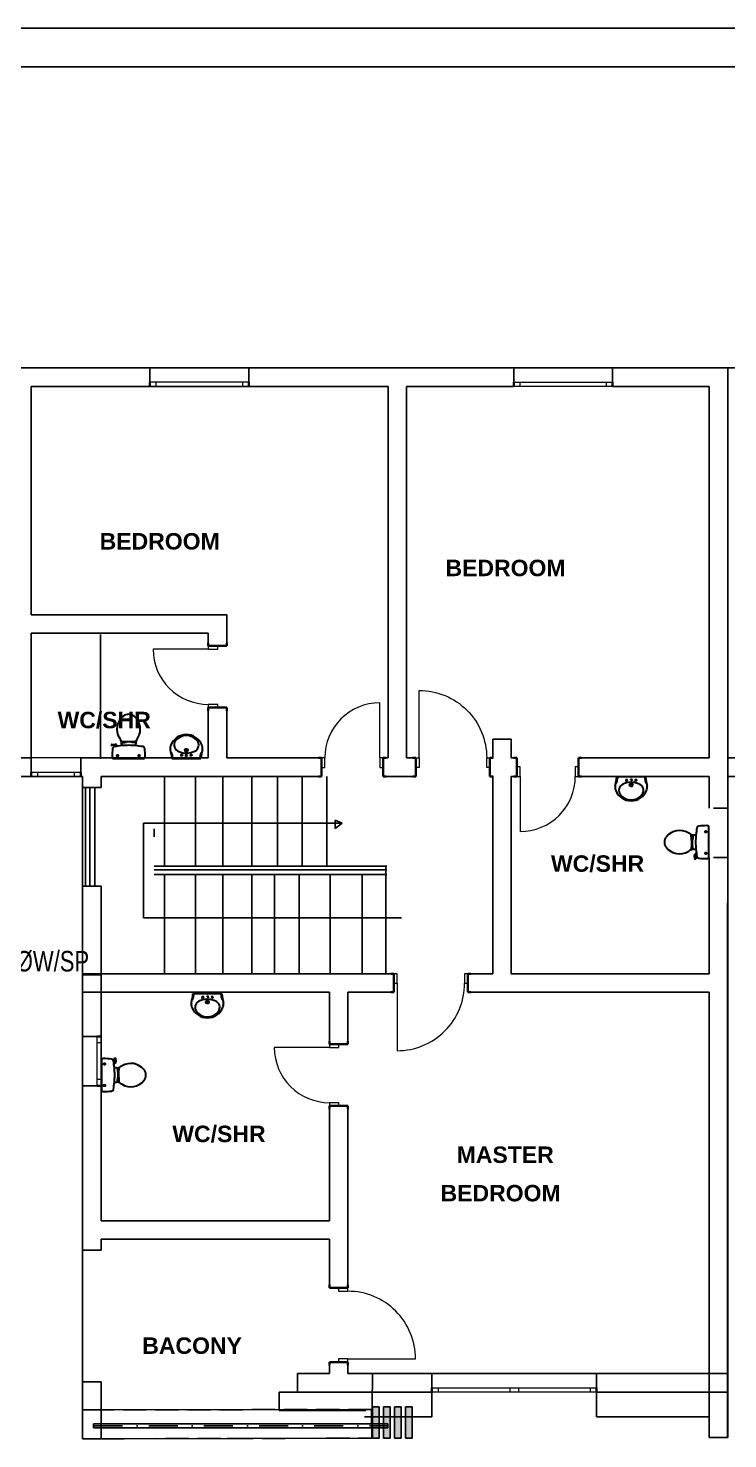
# Model space of a CAD drawing. Header units: inches. Extents: x 23 to 2032867, y 13 to 664695.
# Drawn here: x 267065 to 275564, y 484342 to 501489 of the extents above; entities that cross this region are included whole.
import ezdxf

# ---------------------------------------------------------------- set-up
doc = ezdxf.new("R2010")
doc.units = ezdxf.units.IN
doc.header["$MEASUREMENT"] = 0
for name, pattern in [('DASHED1', [1, 0.3, -0.4, 0.3]), ('Dot & Dashed', [670.277762, 352.777767, -176.388884, 0, -141.111112]), ('Hidden Line', [391.222223, 282.222223, -109])]:
    doc.linetypes.add(name, pattern=pattern)
for name, color, linetype, lineweight, true_color in [('2D Drafting - General_Pen_No__62', 7, 'Continuous', 20, 0xaaaaaa), ('2D Drafting - General_Pen_No__82', 7, 'Continuous', 20, 0xaaaaaa), ('Annotation - Text_Pen_No__86', 7, 'Continuous', 20, 0x5555ff), ('ARCHICAD Doors_Pen_No__23', 7, 'Continuous', 20, 0xff6600), ('ARCHICAD Doors_Pen_No__3', 7, 'Continuous', 18, 0xff6600), ('ARCHICAD Windows_Pen_No__23', 7, 'Continuous', 20, 0xff6600), ('ARCHICAD Windows_Pen_No__3', 7, 'Continuous', 18, 0xff6600), ('Structural - Bearing_Pen_No__160', 7, 'Continuous', 20, 0xb4a35c), ('Structural - Bearing_Pen_No__87', 7, 'Continuous', 20, 0x6a6a6a), ('Structural - Bearing_Pen_No__89', 7, 'Continuous', 20, 0x71cebe)]:
    doc.layers.add(name, color=color, linetype=linetype, lineweight=lineweight, true_color=true_color)
for name, color, linetype, lineweight in [('ARCHICAD Doors_Pen_No__27', 7, 'Continuous', 35), ('ARCHICAD Windows_Pen_No__27', 7, 'Continuous', 35), ('Building', 8, 'Continuous', 18), ('Interior - Furniture _Pen_No__16', 124, 'Continuous', 20), ('Structural - Bearing_Pen_No__27', 7, 'Continuous', 35)]:
    doc.layers.add(name, color=color, linetype=linetype, lineweight=lineweight)
doc.layers.add('LIAB', color=8, linetype='Continuous')
doc.layers.add('PLOTYR', color=15, linetype='Continuous')
doc.styles.add('GENERATED_STYLE_2', font='arialbd.ttf')
doc.styles.add('SPIRITTXTSTYLE1', font='ORIG2')

msp = doc.modelspace()

# ---------------------------------------------------------------- hatches: boundary and pattern name
at = {"layer": 'Structural - Bearing_Pen_No__160', "linetype": 'Continuous', "lineweight": 25}
for points in [[(271248.607, 484728.981), (271248.607, 484349.951), (271328.607, 484349.951), (271328.607, 484728.981)], [(271380.441, 484728.981), (271380.441, 484349.951), (271460.441, 484349.951), (271460.441, 484728.981)], [(271515.192, 484728.981), (271515.192, 484349.951), (271595.192, 484349.951), (271595.192, 484728.981)], [(271649.944, 484728.981), (271649.944, 484349.951), (271729.944, 484349.951), (271729.944, 484728.981)]]:
    msp.add_hatch(color=8, dxfattribs=at).paths.add_polyline_path(points)

# ---------------------------------------------------------------- linework, layer by layer
at = {"color": 8, "linetype": 'Hidden Line'}
for p, q in [((267949.446, 484692.185), (267724.446, 484691.724)), ((267724.446, 484691.724), (267724.446, 484341.723)), ((271237.067, 484698.935), (267949.446, 484692.185)), ((267949.446, 484692.185), (267949.446, 484342.185)), ((267949.446, 484341.723), (267949.446, 484692.185)), ((271237.786, 484348.936), (271237.067, 484698.935)), ((267724.446, 484341.723), (267949.446, 484341.723)), ((267949.446, 484342.185), (271237.786, 484348.936))]:
    msp.add_line(p, q, dxfattribs=at)
at = {"layer": '2D Drafting - General_Pen_No__62', "color": 8, "linetype": 'Continuous', "lineweight": 25}
for p, q in [((268465.657, 490672.588), (268465.657, 491826.906)), ((268465.657, 491826.906), (270879.565, 491826.906)), ((270879.565, 491826.906), (270794.892, 491860.413)), ((270794.892, 491860.413), (270794.892, 491761.339)), ((270794.892, 491761.339), (270879.565, 491826.906)), ((271598.642, 490672.588), (268465.657, 490672.588))]:
    msp.add_line(p, q, dxfattribs=at)
at = {"layer": '2D Drafting - General_Pen_No__82', "color": 8, "linetype": 'Continuous', "lineweight": 25}
for p, q in [((268720.092, 491304.77), (268720.092, 492393.98)), ((268720.092, 491304.77), (268720.092, 492393.98)), ((269095.995, 491304.77), (269095.995, 492393.98)), ((269095.995, 491304.77), (269095.995, 492393.98)), ((269429.01, 491304.77), (269429.01, 492393.98)), ((269429.01, 491304.77), (269429.01, 492393.98)), ((269781.163, 491304.77), (269781.163, 492393.98)), ((269781.163, 491304.77), (269781.163, 492393.98)), ((270091.683, 491304.77), (270091.683, 492393.98)), ((270091.683, 491304.77), (270091.683, 492393.98)), ((270391.683, 491304.77), (270391.683, 492393.98)), ((270391.683, 491304.77), (270391.683, 492393.98)), ((270691.683, 491304.77), (270691.683, 492393.98)), ((270691.683, 491304.77), (270691.683, 492393.98)), ((267761.827, 492256.931), (267761.827, 491064.358)), ((267761.827, 492256.931), (267761.827, 491064.358)), ((267812.281, 492256.931), (267812.281, 491064.358)), ((267812.281, 492256.931), (267812.281, 491064.358)), ((267873.543, 492262.867), (267873.543, 491055.806)), ((267873.543, 492262.867), (267873.543, 491055.806)), ((268593.948, 491657.617), (268593.948, 491757.99)), ((268593.948, 491657.617), (268593.948, 491757.99)), ((268593.948, 491301.218), (271422.597, 491301.218)), ((268593.948, 491301.218), (271422.597, 491301.218)), ((271410.317, 491304.77), (271410.317, 489994.126)), ((271410.317, 491304.77), (271410.317, 489994.126)), ((268593.948, 491256.608), (271421.719, 491256.608)), ((268593.948, 491256.608), (271421.719, 491256.608)), ((268593.948, 491200.845), (271422.597, 491200.845)), ((268593.948, 491200.845), (271422.597, 491200.845)), ((268720.092, 489994.126), (268720.092, 491204.396)), ((268720.092, 489994.126), (268720.092, 491204.396)), ((269095.995, 489994.126), (269095.995, 491204.396)), ((269095.995, 489994.126), (269095.995, 491204.396)), ((269429.01, 489994.126), (269429.01, 491204.396)), ((269429.01, 489994.126), (269429.01, 491204.396)), ((269781.163, 489994.126), (269781.163, 491204.396)), ((269781.163, 489994.126), (269781.163, 491204.396)), ((270058.007, 489994.126), (270058.007, 491204.396)), ((270058.007, 489994.126), (270058.007, 491204.396)), ((270358.007, 489994.126), (270358.007, 491204.396)), ((270358.007, 489994.126), (270358.007, 491204.396)), ((270731.8, 489994.126), (270731.8, 491204.396)), ((270731.8, 489994.126), (270731.8, 491204.396)), ((271120.583, 489994.126), (271120.583, 491204.396)), ((271120.583, 489994.126), (271120.583, 491204.396))]:
    msp.add_line(p, q, dxfattribs=at)
at = {"layer": 'ARCHICAD Doors_Pen_No__23', "color": 8, "linetype": 'Continuous'}
for p, q in [((269252.181, 493979.669), (269252.181, 493939.669)), ((269367.181, 493979.669), (269252.181, 493979.669)), ((269252.181, 493939.669), (269367.181, 493939.669)), ((269367.181, 493939.669), (269367.181, 493979.669)), ((269367.181, 493269.669), (269252.181, 493269.669)), ((269252.181, 493269.669), (269252.181, 493229.669)), ((269252.181, 493229.669), (269367.181, 493229.669)), ((269367.181, 493229.669), (269367.181, 493269.669)), ((270667.724, 492618.77), (270627.724, 492618.77)), ((270627.724, 492618.77), (270627.724, 492503.77)), ((270627.724, 492503.77), (270667.724, 492503.77)), ((270667.724, 492503.77), (270667.724, 492618.77)), ((271377.724, 492618.77), (271337.724, 492618.77)), ((271337.724, 492618.77), (271337.724, 492503.77)), ((271337.724, 492503.77), (271377.724, 492503.77)), ((271377.724, 492503.77), (271377.724, 492618.77)), ((271775.007, 492618.77), (271815.007, 492618.77)), ((271775.007, 492503.77), (271775.007, 492618.77)), ((271815.007, 492503.77), (271775.007, 492503.77)), ((271815.007, 492618.77), (271815.007, 492503.77)), ((272635.007, 492503.77), (272635.007, 492618.77)), ((272635.007, 492618.77), (272675.007, 492618.77)), ((272675.007, 492503.77), (272635.007, 492503.77)), ((272675.007, 492618.77), (272675.007, 492503.77)), ((273041.764, 492508.77), (273001.764, 492508.77)), ((273001.764, 492508.77), (273001.764, 492393.77)), ((273041.764, 492393.77), (273041.764, 492508.77)), ((273751.764, 492508.77), (273711.764, 492508.77)), ((273711.764, 492508.77), (273711.764, 492393.77)), ((273751.764, 492393.77), (273751.764, 492508.77)), ((273001.764, 492393.77), (273041.764, 492393.77)), ((273711.764, 492393.77), (273751.764, 492393.77)), ((271546.77, 489994.126), (271506.77, 489994.126)), ((271506.77, 489994.126), (271506.77, 489879.126)), ((271546.77, 489879.126), (271546.77, 489994.126)), ((272406.77, 489994.126), (272366.77, 489994.126)), ((272366.77, 489994.126), (272366.77, 489879.126)), ((272406.77, 489879.126), (272406.77, 489994.126)), ((271506.77, 489879.126), (271546.77, 489879.126)), ((272366.77, 489879.126), (272406.77, 489879.126)), ((270724.422, 489137.271), (270724.422, 489097.271)), ((270839.422, 489137.271), (270724.422, 489137.271)), ((270724.422, 489097.271), (270839.422, 489097.271)), ((270839.422, 489097.271), (270839.422, 489137.271)), ((270839.422, 488427.271), (270724.422, 488427.271)), ((270724.422, 488427.271), (270724.422, 488387.271)), ((270724.422, 488387.271), (270839.422, 488387.271)), ((270839.422, 488387.271), (270839.422, 488427.271)), ((270834.422, 486175.14), (270834.422, 486135.14)), ((270949.422, 486175.14), (270834.422, 486175.14)), ((270834.422, 486135.14), (270949.422, 486135.14)), ((270949.422, 486135.14), (270949.422, 486175.14)), ((270949.422, 485315.14), (270834.422, 485315.14)), ((270834.422, 485315.14), (270834.422, 485275.14)), ((270834.422, 485275.14), (270949.422, 485275.14)), ((270949.422, 485275.14), (270949.422, 485315.14))]:
    msp.add_line(p, q, dxfattribs=at)
at = {"layer": 'ARCHICAD Doors_Pen_No__27', "color": 8, "linetype": 'Continuous'}
for p, q in [((269252.181, 493979.669), (269252.181, 494016.669)), ((269477.181, 493979.669), (269477.181, 494016.669)), ((269252.181, 493979.669), (269367.181, 493979.669)), ((269367.181, 493979.669), (269477.181, 493979.669)), ((269252.181, 493229.669), (269367.181, 493229.669)), ((269252.181, 493229.669), (269252.181, 493192.669)), ((269367.181, 493229.669), (269477.181, 493229.669)), ((269477.181, 493229.669), (269477.181, 493192.669)), ((270627.724, 492618.77), (270590.724, 492618.77)), ((270627.724, 492618.77), (270627.724, 492503.77)), ((270627.724, 492503.77), (270627.724, 492393.77)), ((271377.724, 492618.77), (271377.724, 492503.77)), ((271377.724, 492618.77), (271414.724, 492618.77)), ((271377.724, 492503.77), (271377.724, 492393.77)), ((271775.007, 492618.77), (271738.007, 492618.77)), ((271775.007, 492618.77), (271775.007, 492503.77)), ((271775.007, 492503.77), (271775.007, 492393.77)), ((272675.007, 492618.77), (272675.007, 492503.77)), ((272675.007, 492618.77), (272712.007, 492618.77)), ((272675.007, 492503.77), (272675.007, 492393.77)), ((273001.764, 492618.77), (272964.764, 492618.77)), ((273001.764, 492508.77), (273001.764, 492618.77)), ((273001.764, 492393.77), (273001.764, 492508.77)), ((273751.764, 492508.77), (273751.764, 492618.77)), ((273751.764, 492618.77), (273788.764, 492618.77)), ((273751.764, 492393.77), (273751.764, 492508.77)), ((270627.724, 492393.77), (270590.724, 492393.77)), ((271377.724, 492393.77), (271414.724, 492393.77)), ((271775.007, 492393.77), (271738.007, 492393.77)), ((272675.007, 492393.77), (272712.007, 492393.77)), ((273001.764, 492393.77), (272964.764, 492393.77)), ((273751.764, 492393.77), (273788.764, 492393.77)), ((271506.77, 489994.126), (271469.77, 489994.126)), ((271506.77, 489994.126), (271506.77, 489879.126)), ((272406.77, 489994.126), (272406.77, 489879.126)), ((272406.77, 489994.126), (272443.77, 489994.126)), ((271506.77, 489769.126), (271469.77, 489769.126)), ((271506.77, 489879.126), (271506.77, 489769.126)), ((272406.77, 489879.126), (272406.77, 489769.126)), ((272406.77, 489769.126), (272443.77, 489769.126)), ((270724.422, 489137.271), (270724.422, 489174.271)), ((270724.422, 489137.271), (270839.422, 489137.271)), ((270839.422, 489137.271), (270949.422, 489137.271)), ((270949.422, 489137.271), (270949.422, 489174.271)), ((270724.422, 488387.271), (270839.422, 488387.271)), ((270724.422, 488387.271), (270724.422, 488350.271)), ((270839.422, 488387.271), (270949.422, 488387.271)), ((270949.422, 488387.271), (270949.422, 488350.271)), ((270724.422, 486175.14), (270724.422, 486212.14)), ((270834.422, 486175.14), (270724.422, 486175.14)), ((270949.422, 486175.14), (270834.422, 486175.14)), ((270949.422, 486175.14), (270949.422, 486212.14)), ((270834.422, 485275.14), (270724.422, 485275.14)), ((270724.422, 485275.14), (270724.422, 485238.14)), ((270949.422, 485275.14), (270834.422, 485275.14)), ((270949.422, 485275.14), (270949.422, 485238.14))]:
    msp.add_line(p, q, dxfattribs=at)
at = {"layer": 'ARCHICAD Doors_Pen_No__3', "color": 8, "linetype": 'Continuous'}
for p, q in [((269252.181, 493939.669), (268582.181, 493939.669)), ((271815.007, 492618.77), (271815.007, 493438.77)), ((271337.724, 492618.77), (271337.724, 493288.77)), ((273041.764, 492393.77), (273041.764, 491723.77)), ((271546.77, 489879.126), (271546.77, 489059.126)), ((270724.422, 489097.271), (270054.422, 489097.271)), ((270949.422, 485315.14), (271769.422, 485315.14))]:
    msp.add_line(p, q, dxfattribs=at)
for centre, major_axis, start_param, end_param in [((269252.181, 493939.669), (473.762, 473.762), 2.35619449, 3.926990817), ((271337.724, 492618.77), (-473.762, 473.762), -0.785398163, 0.785398163), ((273041.764, 492393.77), (-473.762, 473.762), 2.35619449, 3.926990817), ((271546.77, 489879.126), (579.828, 579.828), 3.926990817, 5.497787144), ((270724.422, 489097.271), (473.762, 473.762), 2.35619449, 3.926990817), ((270949.422, 485315.14), (-579.828, 579.828), 3.926990817, 5.497787144)]:
    msp.add_ellipse(centre, major_axis=major_axis, ratio=1, start_param=start_param, end_param=end_param, dxfattribs=at)
at = {"layer": 'ARCHICAD Doors_Pen_No__3', "color": 8, "linetype": 'Continuous', "extrusion": (0, 0, -1)}
msp.add_ellipse((271815.007, 492618.77), major_axis=(-579.828, 579.828), ratio=1, start_param=0.785398163, end_param=2.35619449, dxfattribs=at)
at = {"layer": 'ARCHICAD Windows_Pen_No__23', "color": 8, "linetype": 'Continuous'}
for p, q in [((268619.164, 497184.528), (268544.164, 497184.528)), ((268619.164, 497184.528), (268544.164, 497184.528)), ((268544.164, 497134.528), (268619.164, 497134.528)), ((268544.164, 497134.528), (268619.164, 497134.528)), ((268619.164, 497134.528), (268619.164, 497184.528)), ((268619.164, 497134.528), (268619.164, 497184.528)), ((269744.164, 497184.528), (269669.164, 497184.528)), ((269669.164, 497184.528), (269669.164, 497134.528)), ((269744.164, 497184.528), (269669.164, 497184.528)), ((269669.164, 497184.528), (269669.164, 497134.528)), ((269669.164, 497134.528), (269744.164, 497134.528)), ((269669.164, 497134.528), (269744.164, 497134.528)), ((272964.126, 497184.528), (273039.126, 497184.528)), ((273039.126, 497134.528), (272964.126, 497134.528)), ((273039.126, 497184.528), (273039.126, 497134.528)), ((274089.126, 497134.528), (274089.126, 497184.528)), ((274089.126, 497184.528), (274164.126, 497184.528)), ((274164.126, 497134.528), (274089.126, 497134.528)), ((267102.196, 492443.77), (267177.196, 492443.77)), ((267177.196, 492393.77), (267102.196, 492393.77)), ((267177.196, 492443.77), (267177.196, 492393.77)), ((267627.196, 492393.77), (267627.196, 492443.77)), ((267627.196, 492443.77), (267702.196, 492443.77)), ((267702.196, 492393.77), (267627.196, 492393.77)), ((275339.214, 491393.685), (275339.214, 491468.685)), ((267899.446, 489232.357), (267899.446, 489157.357)), ((267949.446, 489157.357), (267949.446, 489232.357)), ((267899.446, 489157.357), (267949.446, 489157.357)), ((267949.446, 488707.357), (267899.446, 488707.357)), ((267899.446, 488707.357), (267899.446, 488632.357)), ((267949.446, 488632.357), (267949.446, 488707.357)), ((271970.168, 484959.528), (272045.168, 484959.528)), ((272045.168, 484959.528), (272045.168, 484909.528)), ((272920.168, 484909.528), (272920.168, 484959.528)), ((272920.168, 484959.528), (272970.168, 484959.528)), ((272970.168, 484959.528), (273020.168, 484959.528)), ((273020.168, 484959.528), (273020.168, 484909.528)), ((273895.168, 484909.528), (273895.168, 484959.528)), ((273895.168, 484959.528), (273970.168, 484959.528)), ((272045.168, 484909.528), (271970.168, 484909.528)), ((272970.168, 484909.528), (272920.168, 484909.528)), ((273020.168, 484909.528), (272970.168, 484909.528)), ((273970.168, 484909.528), (273895.168, 484909.528))]:
    msp.add_line(p, q, dxfattribs=at)
at = {"layer": 'ARCHICAD Windows_Pen_No__27', "color": 8, "linetype": 'Continuous'}
for p, q in [((268544.164, 497134.528), (268544.164, 497184.528)), ((268544.164, 497134.528), (268544.164, 497184.528)), ((269744.164, 497134.528), (269744.164, 497184.528)), ((269744.164, 497134.528), (269744.164, 497184.528)), ((272964.126, 497134.528), (272964.126, 497184.528)), ((274164.126, 497134.528), (274164.126, 497184.528)), ((267102.196, 492393.77), (267102.196, 492443.77)), ((267702.196, 492393.77), (267702.196, 492443.77)), ((267949.446, 489232.357), (267899.446, 489232.357)), ((267949.446, 488632.357), (267899.446, 488632.357)), ((271970.168, 484909.528), (271970.168, 484959.528)), ((273970.168, 484909.528), (273970.168, 484959.528))]:
    msp.add_line(p, q, dxfattribs=at)
at = {"layer": 'ARCHICAD Windows_Pen_No__3', "color": 8, "linetype": 'Continuous'}
for p, q in [((269744.164, 497359.528), (268544.164, 497359.528)), ((269744.164, 497359.528), (268544.164, 497359.528)), ((274164.126, 497359.528), (272964.126, 497359.528)), ((269744.164, 497134.528), (268544.164, 497134.528)), ((269744.164, 497134.528), (268544.164, 497134.528)), ((269669.164, 497184.528), (268619.164, 497184.528)), ((269669.164, 497184.528), (268619.164, 497184.528)), ((268619.164, 497134.528), (269669.164, 497134.528)), ((268619.164, 497134.528), (269669.164, 497134.528)), ((274164.126, 497134.528), (272964.126, 497134.528)), ((273039.126, 497184.528), (274089.126, 497184.528)), ((274089.126, 497134.528), (273039.126, 497134.528)), ((267702.196, 492618.77), (267102.196, 492618.77)), ((267702.196, 492393.77), (267102.196, 492393.77)), ((267177.196, 492443.77), (267627.196, 492443.77)), ((267627.196, 492393.77), (267177.196, 492393.77)), ((275564.214, 491407.002), (275564.214, 492007.002)), ((267724.446, 489232.357), (267724.446, 488632.357)), ((267949.446, 489232.357), (267949.446, 488632.357)), ((267899.446, 489157.357), (267899.446, 488707.357)), ((267949.446, 488707.357), (267949.446, 489157.357)), ((273970.168, 485134.528), (271970.168, 485134.528)), ((272045.168, 484959.528), (272920.168, 484959.528)), ((273020.168, 484959.528), (273895.168, 484959.528)), ((273970.168, 484909.528), (271970.168, 484909.528)), ((272920.168, 484909.528), (272045.168, 484909.528)), ((273895.168, 484909.528), (273020.168, 484909.528))]:
    msp.add_line(p, q, dxfattribs=at)
at = {"layer": 'Building', "linetype": 'Continuous', "lineweight": 30, "ltscale": 1000}
for p, q in [((268205.597, 492821.819), (268205.597, 492806.655)), ((268205.597, 492806.655), (268239.681, 492806.655)), ((268231.889, 492806.655), (268231.889, 492819.678)), ((268239.681, 492806.655), (268239.681, 492819.229)), ((268239.681, 492810.783), (268256.683, 492810.783)), ((268311.77, 492814.523), (268256.683, 492814.523)), ((268256.683, 492810.783), (268256.683, 492814.523)), ((268311.77, 492810.783), (268311.77, 492814.523)), ((268328.772, 492810.783), (268311.77, 492810.783)), ((268328.772, 492806.655), (268328.772, 492820.085)), ((268362.856, 492806.655), (268328.772, 492806.655)), ((268336.564, 492806.655), (268336.564, 492820.685)), ((268362.856, 492823.338), (268362.856, 492806.655)), ((268078.075, 492770.502), (268076.698, 492775.388)), ((268079.874, 492780.298), (268120.276, 492786.32)), ((268111.42, 492771.383), (268082.315, 492767.694)), ((268120.024, 492765.258), (268121.701, 492757.294)), ((268142.698, 492769.536), (268120.212, 492764.367)), ((268145.099, 492761.119), (268141.881, 492772.398)), ((268197.823, 492791.31), (268197.823, 492767.526)), ((268370.63, 492767.526), (268370.63, 492791.31)), ((268820.287, 492610.013), (268818.412, 492632.36)), ((268820.287, 492610.013, -1683.122), (268818.412, 492632.36, -1683.122)), ((269151.832, 492610.013), (269153.708, 492632.36)), ((269151.832, 492610.013, -1683.122), (269153.708, 492632.36, -1683.122)), ((268090.836, 492611.786), (268477.617, 492611.786)), ((268810.173, 492610.013), (269161.946, 492610.013)), ((268810.173, 492610.013, -1683.122), (269161.946, 492610.013, -1683.122)), ((274566.231, 492389.295), (274214.458, 492389.295)), ((274566.231, 492389.295, -1683.122), (274214.458, 492389.295, -1683.122)), ((274224.572, 492389.295), (274222.697, 492366.948)), ((274224.572, 492389.295, -1683.122), (274222.697, 492366.948, -1683.122)), ((274556.117, 492389.295), (274557.993, 492366.948)), ((274556.117, 492389.295, -1683.122), (274557.993, 492366.948, -1683.122)), ((275332.88, 491401.009), (275332.88, 491787.789)), ((275121.329, 491673.029), (275138.011, 491673.029)), ((275138.011, 491646.737), (275123.982, 491646.737)), ((275138.011, 491638.945), (275124.581, 491638.945)), ((275133.884, 491621.943), (275130.144, 491621.943)), ((275130.144, 491621.943), (275130.144, 491566.856)), ((275133.884, 491638.945), (275133.884, 491621.943)), ((275138.011, 491673.029), (275138.011, 491638.945)), ((275177.14, 491680.803), (275153.356, 491680.803)), ((275122.847, 491515.769), (275138.011, 491515.769)), ((275138.011, 491542.062), (275124.989, 491542.062)), ((275138.011, 491549.854), (275125.438, 491549.854)), ((275133.884, 491566.856), (275130.144, 491566.856)), ((275133.884, 491549.854), (275133.884, 491566.856)), ((275138.011, 491515.769), (275138.011, 491549.854)), ((275153.356, 491507.996), (275177.14, 491507.996)), ((275183.548, 491455.272), (275172.268, 491452.054)), ((275175.131, 491452.87), (275180.3, 491430.385)), ((275179.409, 491430.197), (275187.372, 491431.874)), ((275164.368, 491390.047), (275158.346, 491430.449)), ((275174.164, 491388.248), (275169.279, 491386.871)), ((275173.283, 491421.593), (275176.973, 491392.488)), ((269417.185, 489751.248), (269065.413, 489751.248)), ((269417.185, 489751.248, -1683.122), (269065.413, 489751.248, -1683.122)), ((269075.527, 489751.248), (269073.651, 489728.901)), ((269075.527, 489751.248, -1683.122), (269073.651, 489728.901, -1683.122)), ((269407.071, 489751.248), (269408.947, 489728.901)), ((269407.071, 489751.248, -1683.122), (269408.947, 489728.901, -1683.122)), ((267955.78, 488956.345), (267955.78, 488569.564)), ((268109.251, 488927.157), (268101.288, 488925.48)), ((268105.112, 488902.081), (268116.392, 488905.3)), ((268113.529, 488904.483), (268108.36, 488926.969)), ((268115.377, 488935.761), (268111.687, 488964.866)), ((268114.496, 488969.106), (268119.381, 488970.483)), ((268124.292, 488967.307), (268130.314, 488926.905)), ((268135.304, 488849.358), (268111.52, 488849.358)), ((268150.649, 488841.584), (268150.649, 488807.5)), ((268165.813, 488841.584), (268150.649, 488841.584)), ((268150.649, 488815.292), (268163.671, 488815.292)), ((268150.649, 488807.5), (268163.222, 488807.5)), ((268150.649, 488684.325), (268150.649, 488718.409)), ((268150.649, 488718.409), (268164.079, 488718.409)), ((268150.649, 488710.617), (268164.678, 488710.617)), ((268154.776, 488807.5), (268154.776, 488790.498)), ((268154.776, 488790.498), (268158.516, 488790.498)), ((268154.776, 488718.409), (268154.776, 488735.411)), ((268154.776, 488735.411), (268158.516, 488735.411)), ((268158.516, 488735.411), (268158.516, 488790.498)), ((268111.52, 488676.551), (268135.304, 488676.551)), ((268167.331, 488684.325), (268150.649, 488684.325))]:
    msp.add_line(p, q, dxfattribs=at)
at = {"layer": 'Building', "linetype": 'Continuous', "lineweight": 30, "ltscale": 50}
for p, q in [((268133.549, 492646.851), (268165.293, 492646.851)), ((268149.421, 492662.723), (268149.421, 492630.979)), ((268395.231, 492646.851), (268427.249, 492646.851)), ((268411.24, 492662.86), (268411.24, 492630.842)), ((269012.408, 492710.895), (268959.711, 492710.895)), ((269012.408, 492710.895, -1683.122), (268959.711, 492710.895, -1683.122)), ((268986.06, 492683.63), (268986.06, 492737.831)), ((268986.06, 492683.63, -1683.122), (268986.06, 492737.831, -1683.122)), ((274390.345, 492315.678), (274390.345, 492261.477)), ((274390.345, 492315.678, -1683.122), (274390.345, 492261.477, -1683.122)), ((274363.996, 492288.413), (274416.694, 492288.413)), ((274363.996, 492288.413, -1683.122), (274416.694, 492288.413, -1683.122)), ((275281.806, 491721.413), (275313.825, 491721.413)), ((275297.815, 491705.404), (275297.815, 491737.422)), ((275281.944, 491459.594), (275313.687, 491459.594)), ((275297.815, 491443.722), (275297.815, 491475.465)), ((269214.95, 489650.366), (269267.648, 489650.366)), ((269214.95, 489650.366, -1683.122), (269267.648, 489650.366, -1683.122)), ((269241.299, 489677.631), (269241.299, 489623.431)), ((269241.299, 489677.631, -1683.122), (269241.299, 489623.431, -1683.122)), ((268006.716, 488897.76), (267974.973, 488897.76)), ((267990.845, 488913.632), (267990.845, 488881.888)), ((268006.854, 488635.941), (267974.836, 488635.941)), ((267990.845, 488651.95), (267990.845, 488619.932))]:
    msp.add_line(p, q, dxfattribs=at)
at = {"layer": 'Building', "linetype": 'DASHED1', "lineweight": 30, "ltscale": 50}
for p, q in [((268912.265, 492653.698), (268947.646, 492653.698)), ((268912.265, 492653.698, -1683.122), (268947.646, 492653.698, -1683.122)), ((268929.956, 492636.655), (268929.956, 492671.58)), ((268929.956, 492636.655, -1683.122), (268929.956, 492671.58, -1683.122)), ((268968.37, 492649.286), (269003.75, 492649.286)), ((268968.37, 492649.286, -1683.122), (269003.75, 492649.286, -1683.122)), ((268986.06, 492632.243), (268986.06, 492667.168)), ((268986.06, 492632.243, -1683.122), (268986.06, 492667.168, -1683.122)), ((269059.854, 492653.698), (269024.474, 492653.698)), ((269059.854, 492653.698, -1683.122), (269024.474, 492653.698, -1683.122)), ((269042.164, 492636.655), (269042.164, 492671.58)), ((269042.164, 492636.655, -1683.122), (269042.164, 492671.58, -1683.122)), ((274316.55, 492345.61), (274351.931, 492345.61)), ((274316.55, 492345.61, -1683.122), (274351.931, 492345.61, -1683.122)), ((274334.241, 492362.652), (274334.241, 492327.728)), ((274334.241, 492362.652, -1683.122), (274334.241, 492327.728, -1683.122)), ((274408.035, 492350.022), (274372.655, 492350.022)), ((274408.035, 492350.022, -1683.122), (274372.655, 492350.022, -1683.122)), ((274390.345, 492367.065), (274390.345, 492332.14)), ((274390.345, 492367.065, -1683.122), (274390.345, 492332.14, -1683.122)), ((274464.139, 492345.61), (274428.759, 492345.61)), ((274464.139, 492345.61, -1683.122), (274428.759, 492345.61, -1683.122)), ((274446.449, 492362.652), (274446.449, 492327.728)), ((274446.449, 492362.652, -1683.122), (274446.449, 492327.728, -1683.122)), ((269185.195, 489724.606), (269185.195, 489689.681)), ((269185.195, 489724.606, -1683.122), (269185.195, 489689.681, -1683.122)), ((269241.299, 489729.018), (269241.299, 489694.094)), ((269241.299, 489729.018, -1683.122), (269241.299, 489694.094, -1683.122)), ((269297.403, 489724.606), (269297.403, 489689.681)), ((269297.403, 489724.606, -1683.122), (269297.403, 489689.681, -1683.122)), ((269167.505, 489707.563), (269202.885, 489707.563)), ((269167.505, 489707.563, -1683.122), (269202.885, 489707.563, -1683.122)), ((269258.989, 489711.975), (269223.609, 489711.975)), ((269258.989, 489711.975, -1683.122), (269223.609, 489711.975, -1683.122)), ((269315.093, 489707.563), (269279.713, 489707.563)), ((269315.093, 489707.563, -1683.122), (269279.713, 489707.563, -1683.122))]:
    msp.add_line(p, q, dxfattribs=at)
at = {"layer": 'Building', "linetype": 'Continuous', "ltscale": 200}
for p, q in [((268290.56, 492605.453), (268277.893, 492618.12)), ((268277.893, 492618.12), (268277.893, 492605.453)), ((268277.893, 492605.453), (268290.56, 492618.12)), ((268290.56, 492618.12), (268290.56, 492605.453)), ((275326.547, 491600.733), (275339.214, 491600.733)), ((275339.214, 491600.733), (275326.547, 491588.066)), ((275339.214, 491588.066), (275326.547, 491600.733)), ((275326.547, 491588.066), (275339.214, 491588.066)), ((267949.446, 488756.621), (267962.113, 488769.288)), ((267962.113, 488769.288), (267949.446, 488769.288)), ((267949.446, 488769.288), (267962.113, 488756.621)), ((267962.113, 488756.621), (267949.446, 488756.621))]:
    msp.add_line(p, q, dxfattribs=at)
at = {"layer": 'Building', "linetype": 'Continuous', "lineweight": 30, "ltscale": 200}
for p, q in [((268990.62, 492605.453), (268981.5, 492614.573)), ((268981.5, 492614.573), (268981.5, 492605.453)), ((268981.5, 492605.453), (268990.62, 492614.573)), ((268990.62, 492605.453, -1683.122), (268981.5, 492614.573, -1683.122)), ((268981.5, 492614.573, -1683.122), (268981.5, 492605.453, -1683.122)), ((268981.5, 492605.453, -1683.122), (268990.62, 492614.573, -1683.122)), ((268990.62, 492614.573), (268990.62, 492605.453)), ((268990.62, 492614.573, -1683.122), (268990.62, 492605.453, -1683.122)), ((274385.784, 492384.735), (274385.784, 492393.855)), ((274385.784, 492393.855), (274394.905, 492384.735)), ((274394.905, 492393.855), (274385.784, 492384.735)), ((274385.784, 492384.735, -1683.122), (274385.784, 492393.855, -1683.122)), ((274385.784, 492393.855, -1683.122), (274394.905, 492384.735, -1683.122)), ((274394.905, 492393.855, -1683.122), (274385.784, 492384.735, -1683.122)), ((274394.905, 492384.735), (274394.905, 492393.855)), ((274394.905, 492384.735, -1683.122), (274394.905, 492393.855, -1683.122)), ((269236.739, 489746.688), (269236.739, 489755.809)), ((269236.739, 489755.809), (269245.859, 489746.688)), ((269245.859, 489755.809), (269236.739, 489746.688)), ((269236.739, 489746.688, -1683.122), (269236.739, 489755.809, -1683.122)), ((269236.739, 489755.809, -1683.122), (269245.859, 489746.688, -1683.122)), ((269245.859, 489755.809, -1683.122), (269236.739, 489746.688, -1683.122)), ((269245.859, 489746.688), (269245.859, 489755.809)), ((269245.859, 489746.688, -1683.122), (269245.859, 489755.809, -1683.122))]:
    msp.add_line(p, q, dxfattribs=at)
at = {"layer": 'Building', "linetype": 'Continuous', "lineweight": 30, "ltscale": 50}
for centre in [(268149.421, 492646.851), (268411.24, 492646.851), (275297.815, 491721.413), (275297.815, 491459.594), (267990.845, 488897.76), (267990.845, 488635.941)]:
    msp.add_circle(centre, 9.351, dxfattribs=at)
at = {"layer": 'Building', "linetype": 'DASHED1', "lineweight": 30, "ltscale": 50}
for centre in [(268929.956, 492653.698), (268929.956, 492653.698, -1683.122), (268986.06, 492649.286), (268986.06, 492649.286, -1683.122), (269042.164, 492653.698), (269042.164, 492653.698, -1683.122), (274334.241, 492345.61), (274334.241, 492345.61, -1683.122), (274390.345, 492350.022), (274390.345, 492350.022, -1683.122), (274446.449, 492345.61), (274446.449, 492345.61, -1683.122), (269185.195, 489707.563), (269185.195, 489707.563, -1683.122), (269241.299, 489711.975), (269241.299, 489711.975, -1683.122), (269297.403, 489707.563), (269297.403, 489707.563, -1683.122)]:
    msp.add_circle(centre, 9.504, dxfattribs=at)
at = {"layer": 'Building', "linetype": 'Continuous', "lineweight": 30, "ltscale": 1000}
for centre, radius in [((268986.06, 492710.895), 18.608), ((268986.06, 492710.895, -1683.122), 18.608), ((268986.06, 492710.895), 10.99), ((268986.06, 492710.895, -1683.122), 10.99), ((274390.345, 492288.413), 18.608), ((274390.345, 492288.413, -1683.122), 18.608), ((274390.345, 492288.413), 10.99), ((274390.345, 492288.413, -1683.122), 10.99), ((269241.299, 489650.366), 18.608), ((269241.299, 489650.366, -1683.122), 18.608), ((269241.299, 489650.366), 10.99), ((269241.299, 489650.366, -1683.122), 10.99)]:
    msp.add_circle(centre, radius, dxfattribs=at)
for centre, radius, start, end in [((268284.226, 493044.255), 105.195, 50.8791806, 129.1208282), ((268346.926, 492967.161), 204.567, 129.1208282, 211.0923054), ((268221.527, 492967.161), 204.567, 328.9077103, 50.8791806), ((268472.023, 493042.601), 350.65, 211.0923054, 213.8429316), ((268097.257, 492791.31), 100.566, 0.0000019, 33.8429404), ((268207.203, 492837.321), 15.584, 217.7817379, 264.3005444), ((268277.303, 493539.694), 721.447, 264.3005444, 276.9358206), ((268362.541, 492838.997), 15.584, 276.9358105, 322.5800181), ((268471.196, 492791.31), 100.566, 146.1570684, 180), ((268096.431, 493042.601), 350.65, 326.1570702, 328.9077103), ((268986.065, 492698.767), 203.147, 22.4424723, 158.1531127), ((268986.065, 492698.767, -1683.122), 203.147, 22.4424723, 158.1531127), ((268919.991, 492774.918), 83.628, 141.6817737, 253.2461383), ((268919.991, 492774.918, -1683.122), 83.628, 141.6817737, 253.2461383), ((268986.06, 492721.885), 168.347, 38.53754, 141.4625075), ((268986.06, 492721.885, -1683.122), 168.347, 38.53754, 141.4625075), ((269053.084, 492775.27), 82.661, 295.2174734, 38.537704), ((269053.084, 492775.27, -1683.122), 82.661, 295.2174734, 38.537704), ((268080.448, 492776.445), 3.896, 98.4778948, 195.7397884), ((268081.825, 492771.559), 3.896, 195.7397884, 277.2238087), ((268117.402, 492632.714), 33.819, 178.9808265, 218.2302081), ((268979.695, 492633.315), 896.106, 173.6508475, 180), ((268115.043, 492729.525), 26.118, 100.7270761, 173.6508475), ((268284.226, 491836.459), 935.068, 95.3019114, 100.7270761), ((268112.399, 492763.653), 7.792, 11.8886154, 97.22379), ((268123.148, 492767.053), 19.481, 15.9271971, 98.4778948), ((268284.046, 491838.399), 933.119, 84.6980974, 95.3019114), ((268284.226, 491836.459), 935.068, 79.2903908, 84.6980974), ((268453.068, 492729.208), 26.494, 6.330877, 79.2903908), ((268451.051, 492632.714), 33.819, 321.7697938, 1.0191617), ((267588.758, 492633.315), 896.106, 0.0000019, 6.330877), ((268894.293, 492736.573), 103.901, 157.5093438, 189.5474663), ((268894.293, 492736.573, -1683.122), 103.901, 157.5093438, 189.5474663), ((268227.923, 492568.526), 583.726, 4.075602, 14.9730049), ((268227.923, 492568.526, -1683.122), 583.726, 4.075602, 14.9730049), ((268911.798, 492726.004), 124.156, 155.8931025, 156.0931451), ((268911.798, 492726.004, -1683.122), 124.156, 155.8931025, 156.0931451), ((268714.511, 492632.36), 103.901, 0.0000006, 30.0992783), ((268714.511, 492632.36, -1683.122), 103.901, 0.0000006, 30.0992783), ((268985.707, 492915.245), 238.006, 247.8276538, 295.5349405), ((268985.707, 492915.245, -1683.122), 238.006, 247.8276538, 295.5349405), ((269257.609, 492632.36), 103.901, 149.9007316, 180.0000094), ((269257.609, 492632.36, -1683.122), 103.901, 149.9007316, 180.0000094), ((269744.196, 492568.526), 583.726, 165.0270052, 175.9244355), ((269744.196, 492568.526, -1683.122), 583.726, 165.0270052, 175.9244355), ((269077.827, 492736.573), 103.901, 350.4525984, 22.4906661), ((269077.827, 492736.573, -1683.122), 103.901, 350.4525984, 22.4906661), ((273632.209, 492430.782), 583.726, 345.0270052, 355.9244355), ((273632.209, 492430.782, -1683.122), 583.726, 345.0270052, 355.9244355), ((274118.795, 492366.948), 103.901, 329.9007316, 0.0000094), ((274118.795, 492366.948, -1683.122), 103.901, 329.9007316, 0.0000094), ((274323.321, 492224.038), 82.661, 115.2174734, 218.537704), ((274323.321, 492224.038, -1683.122), 82.661, 115.2174734, 218.537704), ((274390.698, 492084.063), 238.006, 67.8276538, 115.5349405), ((274390.698, 492084.063, -1683.122), 238.006, 67.8276538, 115.5349405), ((274456.413, 492224.39), 83.628, 321.6817737, 73.2461383), ((274456.413, 492224.39, -1683.122), 83.628, 321.6817737, 73.2461383), ((274661.894, 492366.948), 103.901, 180.0000006, 210.0992783), ((274661.894, 492366.948, -1683.122), 103.901, 180.0000006, 210.0992783), ((275148.481, 492430.782), 583.726, 184.075602, 194.9730049), ((275148.481, 492430.782, -1683.122), 583.726, 184.075602, 194.9730049), ((274298.578, 492262.735), 103.901, 170.4525984, 202.4906661), ((274298.578, 492262.735, -1683.122), 103.901, 170.4525984, 202.4906661), ((274390.34, 492300.541), 203.147, 202.4424723, 338.1531127), ((274390.34, 492300.541, -1683.122), 203.147, 202.4424723, 338.1531127), ((274390.345, 492277.423), 168.347, 218.53754, 321.4625075), ((274390.345, 492277.423, -1683.122), 168.347, 218.53754, 321.4625075), ((274464.606, 492273.303), 124.156, 335.8931025, 336.0931451), ((274464.606, 492273.303, -1683.122), 124.156, 335.8931025, 336.0931451), ((274482.112, 492262.735), 103.901, 337.5093438, 9.5474663), ((274482.112, 492262.735, -1683.122), 103.901, 337.5093438, 9.5474663), ((275215.459, 491763.241), 26.494, 96.330877, 169.2903908), ((275311.351, 490898.931), 896.106, 90.0000019, 96.330877), ((275311.953, 491761.224), 33.819, 51.7697938, 91.0191617), ((274900.412, 491594.399), 105.195, 140.8791806, 219.1208282), ((274977.506, 491531.7), 204.567, 58.9077103, 140.8791806), ((274902.066, 491406.604), 350.65, 56.1570702, 58.9077103), ((275153.356, 491781.369), 100.566, 236.1570684, 270), ((275105.67, 491672.714), 15.584, 6.9358105, 52.5800181), ((274404.972, 491587.476), 721.447, 354.3005444, 6.9358206), ((276106.268, 491594.219), 933.119, 174.6980974, 185.3019114), ((276108.207, 491594.399), 935.068, 169.2903908, 174.6980974), ((274977.506, 491657.099), 204.567, 219.1208282, 301.0923054), ((274902.066, 491782.195), 350.65, 301.0923054, 303.8429316), ((275153.356, 491407.43), 100.566, 90.0000019, 123.8429404), ((275107.346, 491517.376), 15.584, 307.7817379, 354.3005444), ((275177.614, 491433.321), 19.481, 105.9271971, 188.4778948), ((276108.207, 491594.399), 935.068, 185.3019114, 190.7270761), ((275168.222, 491390.621), 3.896, 188.4778948, 285.7397884), ((275181.014, 491422.572), 7.792, 101.8886154, 187.22379), ((275173.107, 491391.998), 3.896, 285.7397884, 7.2238087), ((275215.142, 491425.216), 26.118, 190.7270761, 263.6508475), ((275311.351, 492289.868), 896.106, 263.6508475, 270), ((275311.953, 491427.575), 33.819, 268.9808265, 308.2302081), ((268483.163, 489792.735), 583.726, 345.0270052, 355.9244355), ((268483.163, 489792.735, -1683.122), 583.726, 345.0270052, 355.9244355), ((268969.75, 489728.901), 103.901, 329.9007316, 0.0000094), ((268969.75, 489728.901, -1683.122), 103.901, 329.9007316, 0.0000094), ((269512.848, 489728.901), 103.901, 180.0000006, 210.0992783), ((269512.848, 489728.901, -1683.122), 103.901, 180.0000006, 210.0992783), ((269999.435, 489792.735), 583.726, 184.075602, 194.9730049), ((269999.435, 489792.735, -1683.122), 583.726, 184.075602, 194.9730049), ((269149.532, 489624.688), 103.901, 170.4525984, 202.4906661), ((269149.532, 489624.688, -1683.122), 103.901, 170.4525984, 202.4906661), ((269241.294, 489662.495), 203.147, 202.4424723, 338.1531127), ((269241.294, 489662.495, -1683.122), 203.147, 202.4424723, 338.1531127), ((269174.275, 489585.991), 82.661, 115.2174734, 218.537704), ((269174.275, 489585.991, -1683.122), 82.661, 115.2174734, 218.537704), ((269241.652, 489446.016), 238.006, 67.8276538, 115.5349405), ((269241.652, 489446.016, -1683.122), 238.006, 67.8276538, 115.5349405), ((269307.368, 489586.344), 83.628, 321.6817737, 73.2461383), ((269307.368, 489586.344, -1683.122), 83.628, 321.6817737, 73.2461383), ((269315.56, 489635.257), 124.156, 335.8931025, 336.0931451), ((269315.56, 489635.257, -1683.122), 124.156, 335.8931025, 336.0931451), ((269333.066, 489624.688), 103.901, 337.5093438, 9.5474663), ((269333.066, 489624.688, -1683.122), 103.901, 337.5093438, 9.5474663), ((269241.299, 489639.376), 168.347, 218.53754, 321.4625075), ((269241.299, 489639.376, -1683.122), 168.347, 218.53754, 321.4625075), ((267976.707, 488929.779), 33.819, 88.9808265, 128.2302081), ((267977.309, 488067.486), 896.106, 83.6508475, 90), ((268073.518, 488932.138), 26.118, 10.7270761, 83.6508475), ((267180.453, 488762.955), 935.068, 5.3019114, 10.7270761), ((268107.646, 488934.782), 7.792, 281.8886154, 7.22379), ((268115.553, 488965.356), 3.896, 105.7397884, 187.2238087), ((268111.046, 488924.033), 19.481, 285.9271971, 8.4778948), ((268120.438, 488966.733), 3.896, 8.4778948, 105.7397884), ((268135.304, 488949.924), 100.566, 270.0000019, 303.8429404), ((268386.594, 488575.158), 350.65, 121.0923054, 123.8429316), ((268311.154, 488700.255), 204.567, 39.1208282, 121.0923054), ((267182.392, 488763.135), 933.119, 354.6980974, 5.3019114), ((268883.688, 488769.878), 721.447, 174.3005444, 186.9358206), ((268181.314, 488839.978), 15.584, 127.7817379, 174.3005444), ((268311.154, 488825.654), 204.567, 238.9077103, 320.8791806), ((268388.248, 488762.955), 105.195, 320.8791806, 39.1208282), ((267976.707, 488596.13), 33.819, 231.7697938, 271.0191617), ((267977.309, 489458.423), 896.106, 270.0000019, 276.330877), ((268073.201, 488594.113), 26.494, 276.330877, 349.2903908), ((267180.453, 488762.955), 935.068, 349.2903908, 354.6980974), ((268135.304, 488575.985), 100.566, 56.1570684, 90), ((268182.99, 488684.64), 15.584, 186.9358105, 232.5800181), ((268386.594, 488950.75), 350.65, 236.1570702, 238.9077103)]:
    msp.add_arc(centre, radius, start, end, dxfattribs=at)
at = {"layer": 'Interior - Furniture _Pen_No__16', "color": 8, "linetype": 'Continuous', "lineweight": 25}
for p, q in [((267858.045, 484525.396), (267858.045, 484475.396)), ((271431.892, 484525.396), (267858.045, 484525.396)), ((267858.045, 484475.396), (271431.892, 484475.396)), ((271431.892, 484475.396), (271431.892, 484525.396))]:
    msp.add_line(p, q, dxfattribs=at)
at = {"layer": 'Interior - Furniture _Pen_No__16', "color": 8, "linetype": 'Dot & Dashed', "lineweight": 25}
msp.add_line((267858.045, 484500.396), (271431.892, 484500.396), dxfattribs=at)
at = {"layer": 'LIAB', "color": 7, "linetype": 'Continuous', "ltscale": 256.031999}
msp.add_line((256133.461, 501019.242), (293563.576, 501019.242), dxfattribs=at)
at = {"layer": 'PLOTYR', "color": 1, "linetype": 'Continuous', "ltscale": 250}
msp.add_line((255540.428, 501488.664), (294032.998, 501488.664), dxfattribs=at)
at = {"layer": 'Structural - Bearing_Pen_No__27', "color": 8, "linetype": 'Continuous', "lineweight": 25}
for p, q in [((267102.196, 497359.528), (266877.196, 497359.528)), ((268544.164, 497359.528), (267102.196, 497359.528)), ((268544.164, 497359.528), (267102.196, 497359.528)), ((268544.164, 497184.528), (268544.164, 497359.528)), ((268544.164, 497184.528), (268544.164, 497359.528)), ((269744.164, 497184.528), (269744.164, 497359.528)), ((269744.164, 497184.528), (269744.164, 497359.528)), ((271661.464, 497359.528), (269744.164, 497359.528)), ((272964.126, 497359.528), (269744.164, 497359.528)), ((272964.126, 497184.528), (272964.126, 497359.528)), ((274164.126, 497184.528), (274164.126, 497359.528)), ((275339.214, 497359.528), (274164.126, 497359.528)), ((275564.214, 497359.528), (275339.214, 497359.528)), ((275789.214, 497359.528), (275564.214, 497359.528)), ((267102.196, 494358.562), (267102.196, 497134.528)), ((267102.196, 497134.528), (268544.164, 497134.528)), ((267102.196, 497134.528), (268544.164, 497134.528)), ((268544.164, 497134.528), (268544.164, 497184.528)), ((268544.164, 497134.528), (268544.164, 497184.528)), ((269744.164, 497134.528), (269744.164, 497184.528)), ((269744.164, 497134.528), (269744.164, 497184.528)), ((269744.164, 497134.528), (271436.464, 497134.528)), ((269744.164, 497134.528), (271436.464, 497134.528)), ((271436.464, 497134.528), (271436.464, 492618.77)), ((271661.464, 492618.77), (271661.464, 497134.528)), ((271661.464, 497134.528), (272964.126, 497134.528)), ((272964.126, 497134.528), (272964.126, 497184.528)), ((274164.126, 497134.528), (274164.126, 497184.528)), ((274164.126, 497134.528), (275339.214, 497134.528)), ((275339.214, 497134.528), (275339.214, 492618.77)), ((275564.214, 494358.562), (275564.214, 497134.528)), ((275564.214, 497134.528), (275564.214, 492618.77)), ((269477.181, 494358.562), (267102.196, 494358.562)), ((269477.181, 493979.669), (269477.181, 494358.562)), ((267102.196, 494133.562), (269252.181, 494133.562)), ((267102.196, 492618.77), (267102.196, 494133.562)), ((267941.093, 494120.245), (267941.093, 492605.453)), ((269252.181, 494133.562), (269252.181, 493979.669)), ((269252.181, 493979.669), (269252.181, 494016.669)), ((269477.181, 493979.669), (269477.181, 494016.669)), ((275564.214, 492618.77), (275564.214, 494133.562)), ((269252.181, 493979.669), (269367.181, 493979.669)), ((269367.181, 493979.669), (269477.181, 493979.669)), ((269252.181, 493229.669), (269252.181, 493192.669)), ((269252.181, 493229.669), (269367.181, 493229.669)), ((269252.181, 493229.669), (269252.181, 492618.77)), ((269367.181, 493229.669), (269477.181, 493229.669)), ((269477.181, 493229.669), (269477.181, 493192.669)), ((269477.181, 492618.77), (269477.181, 493229.669)), ((272933.106, 492847.2), (272708.106, 492847.2)), ((272708.106, 492847.2), (272708.106, 492618.77)), ((272933.106, 492618.77), (272933.106, 492847.2)), ((267102.196, 492618.77), (266877.196, 492618.77)), ((267102.196, 492443.77), (267102.196, 492618.77)), ((267702.196, 492443.77), (267702.196, 492618.77)), ((269252.181, 492618.77), (267702.196, 492618.77)), ((270627.724, 492618.77), (269477.181, 492618.77)), ((270627.724, 492618.77), (270590.724, 492618.77)), ((270627.724, 492618.77), (270627.724, 492503.77)), ((270627.724, 492503.77), (270627.724, 492393.77)), ((271377.724, 492618.77), (271414.724, 492618.77)), ((271377.724, 492618.77), (271377.724, 492503.77)), ((271436.464, 492618.77), (271377.724, 492618.77)), ((271377.724, 492503.77), (271377.724, 492393.77)), ((271775.007, 492618.77), (271661.464, 492618.77)), ((271775.007, 492618.77), (271738.007, 492618.77)), ((271775.007, 492618.77), (271775.007, 492503.77)), ((271775.007, 492503.77), (271775.007, 492393.77)), ((272708.106, 492618.77), (272675.006, 492618.77)), ((272675.007, 492618.77), (272712.007, 492618.77)), ((272675.007, 492618.77), (272675.007, 492503.77)), ((272675.007, 492503.77), (272675.007, 492393.77)), ((273001.764, 492618.77), (272933.106, 492618.77)), ((273001.764, 492618.77), (272964.764, 492618.77)), ((273001.764, 492508.77), (273001.764, 492618.77)), ((273001.764, 492393.77), (273001.764, 492508.77)), ((273751.764, 492618.77), (273788.764, 492618.77)), ((273751.764, 492508.77), (273751.764, 492618.77)), ((275339.214, 492618.77), (273751.764, 492618.77)), ((273751.764, 492393.77), (273751.764, 492508.77)), ((275789.214, 492618.77), (275564.214, 492618.77)), ((266877.196, 492393.77), (267102.196, 492393.77)), ((267102.196, 492393.77), (267102.196, 492443.77)), ((267702.196, 492393.77), (267702.196, 492443.77)), ((267702.196, 492393.77), (267724.446, 492393.77)), ((267724.446, 492393.77), (267724.446, 492259.337)), ((267949.446, 492393.77), (270627.724, 492393.77)), ((267949.446, 492259.337), (267949.446, 492393.77)), ((270627.724, 492393.77), (270590.724, 492393.77)), ((271377.724, 492393.77), (271414.724, 492393.77)), ((271377.724, 492393.77), (271775.007, 492393.77)), ((271775.007, 492393.77), (271738.007, 492393.77)), ((272675.006, 492393.77), (272708.106, 492393.77)), ((272675.007, 492393.77), (272712.007, 492393.77)), ((272708.106, 492393.77), (272708.106, 489994.126)), ((272933.106, 492393.77), (273001.764, 492393.77)), ((272933.106, 489994.126), (272933.106, 492393.77)), ((273001.764, 492393.77), (272964.764, 492393.77)), ((273751.764, 492393.77), (273788.764, 492393.77)), ((273751.764, 492393.77), (275339.214, 492393.77)), ((275339.214, 492393.77), (275339.214, 492007.002)), ((275564.214, 492007.002), (275564.214, 492393.77)), ((275564.214, 492393.77), (275789.214, 492393.77)), ((267949.446, 492259.337), (267724.446, 492259.337)), ((275389.214, 492007.002), (275564.214, 492007.002)), ((275339.214, 491407.002), (275339.214, 489994.126)), ((275389.214, 491407.002), (275564.214, 491407.002)), ((275564.214, 484357.899), (275564.214, 491407.002)), ((267949.446, 491059.337), (267724.446, 491059.337)), ((267724.446, 491059.337), (267724.446, 489980.809)), ((267949.446, 489980.809), (267949.446, 491059.337)), ((267724.446, 489994.126), (267724.446, 489769.126)), ((271506.77, 489994.126), (267724.446, 489994.126)), ((267724.446, 489980.809), (267949.446, 489980.809)), ((267949.446, 489980.809), (267724.446, 489980.809)), ((267724.446, 489980.809), (267724.446, 489232.357)), ((267949.446, 489232.357), (267949.446, 489980.809)), ((271506.77, 489994.126), (271469.77, 489994.126)), ((271506.77, 489994.126), (271506.77, 489879.126)), ((272406.77, 489994.126), (272443.77, 489994.126)), ((272406.77, 489994.126), (272406.77, 489879.126)), ((272708.106, 489994.126), (272406.77, 489994.126)), ((275339.214, 489994.126), (272933.106, 489994.126)), ((267724.446, 489769.126), (270724.422, 489769.126)), ((270724.422, 489769.126), (270724.422, 489137.271)), ((270949.422, 489137.271), (270949.422, 489769.126)), ((270949.422, 489769.126), (271506.77, 489769.126)), ((271506.77, 489769.126), (271469.77, 489769.126)), ((271506.77, 489879.126), (271506.77, 489769.126)), ((272406.77, 489879.126), (272406.77, 489769.126)), ((272406.77, 489769.126), (272443.77, 489769.126)), ((272406.77, 489769.126), (275339.214, 489769.126)), ((275339.214, 489769.126), (275339.214, 484357.899)), ((267899.446, 489232.357), (267724.446, 489232.357)), ((267949.446, 489232.357), (267899.446, 489232.357)), ((270724.422, 489137.271), (270724.422, 489174.271)), ((270724.422, 489137.271), (270839.422, 489137.271)), ((270839.422, 489137.271), (270949.422, 489137.271)), ((270949.422, 489137.271), (270949.422, 489174.271)), ((267899.446, 488632.357), (267724.446, 488632.357)), ((267724.446, 488632.357), (267724.446, 486991.483)), ((267949.446, 488632.357), (267899.446, 488632.357)), ((267949.446, 486991.483), (267949.446, 488632.357)), ((270724.422, 488387.271), (270724.422, 488350.271)), ((270724.422, 488387.271), (270839.422, 488387.271)), ((270724.422, 488387.271), (270724.422, 486991.483)), ((270839.422, 488387.271), (270949.422, 488387.271)), ((270949.422, 488387.271), (270949.422, 488350.271)), ((270949.422, 486175.14), (270949.422, 488387.271)), ((267724.446, 486991.483), (267724.446, 486766.483)), ((270724.422, 486991.483), (267949.446, 486991.483)), ((267724.446, 486766.483), (267724.446, 486634.118)), ((267949.446, 486634.118), (267724.446, 486634.118)), ((267949.446, 486634.118), (267949.446, 486766.483)), ((267949.446, 486766.483), (270724.422, 486766.483)), ((270724.422, 486766.483), (270724.422, 486175.14)), ((270724.422, 486175.14), (270724.422, 486212.14)), ((270834.422, 486175.14), (270724.422, 486175.14)), ((270949.422, 486175.14), (270834.422, 486175.14)), ((270949.422, 486175.14), (270949.422, 486212.14)), ((270724.422, 485275.14), (270724.422, 485238.14)), ((270834.422, 485275.14), (270724.422, 485275.14)), ((270724.422, 485275.14), (270724.422, 485134.528)), ((270949.422, 485275.14), (270834.422, 485275.14)), ((270949.422, 485275.14), (270949.422, 485238.14)), ((270949.422, 485134.528), (270949.422, 485275.14)), ((270337.029, 485134.528), (270337.029, 484909.528)), ((270724.422, 485134.528), (270337.029, 485134.528)), ((271970.168, 485134.528), (270949.422, 485134.528)), ((271970.168, 484959.528), (271970.168, 485134.528)), ((273970.168, 484959.528), (273970.168, 485134.528)), ((275562.196, 485134.528), (273970.168, 485134.528)), ((275562.196, 484909.528), (275562.196, 485134.528)), ((267949.446, 485034.118), (267724.446, 485034.118)), ((267724.446, 485034.118), (267724.446, 484341.723)), ((267949.446, 484692.185), (267949.446, 485034.118)), ((271970.168, 484909.528), (271970.168, 484959.528)), ((273970.168, 484909.528), (273970.168, 484959.528)), ((270112.029, 484909.528), (270112.029, 484684.528)), ((271166.338, 484909.528), (270112.029, 484909.528)), ((270337.029, 484909.528), (271970.168, 484909.528)), ((271970.168, 484909.528), (271149.299, 484909.528)), ((271970.168, 484609.528), (271970.168, 484909.528)), ((273970.168, 484609.528), (273970.168, 484909.528)), ((273970.168, 484909.528), (275562.196, 484909.528)), ((275337.196, 484909.528), (273970.168, 484909.528)), ((270112.029, 484684.528), (271166.338, 484684.528)), ((271149.299, 484609.528), (271970.168, 484609.528)), ((271328.607, 484728.981), (271248.607, 484728.981)), ((271248.607, 484728.981), (271248.607, 484349.951)), ((271328.607, 484349.951), (271328.607, 484728.981)), ((271460.441, 484728.981), (271380.441, 484728.981)), ((271380.441, 484728.981), (271380.441, 484349.951)), ((271460.441, 484349.951), (271460.441, 484728.981)), ((271595.192, 484728.981), (271515.192, 484728.981)), ((271515.192, 484728.981), (271515.192, 484349.951)), ((271595.192, 484349.951), (271595.192, 484728.981)), ((271729.944, 484728.981), (271649.944, 484728.981)), ((271649.944, 484728.981), (271649.944, 484349.951)), ((271729.944, 484349.951), (271729.944, 484728.981)), ((273970.168, 484609.528), (275337.196, 484609.528)), ((267724.446, 484341.723), (267949.446, 484341.723)), ((271248.607, 484349.951), (271328.607, 484349.951)), ((271380.441, 484349.951), (271460.441, 484349.951)), ((271515.192, 484349.951), (271595.192, 484349.951)), ((271649.944, 484349.951), (271729.944, 484349.951)), ((275339.214, 484357.899), (275564.214, 484357.899))]:
    msp.add_line(p, q, dxfattribs=at)
at = {"layer": 'Structural - Bearing_Pen_No__87', "color": 8, "linetype": 'Continuous', "lineweight": 25}
for p, q in [((267949.446, 484692.185), (267724.446, 484691.724)), ((271237.067, 484698.935), (267949.446, 484692.185)), ((271237.786, 484348.936), (271237.067, 484698.935)), ((267949.446, 484342.185), (271237.786, 484348.936))]:
    msp.add_line(p, q, dxfattribs=at)
msp.add_point((267949.446, 484341.723), dxfattribs=at)
at = {"layer": 'Structural - Bearing_Pen_No__89', "color": 8, "linetype": 'Continuous', "lineweight": 25}
for p, q in [((266877.196, 497359.528), (275564.214, 497359.528)), ((275564.214, 497359.528), (275562.196, 484357.899)), ((275564.214, 492393.98), (275564.214, 497359.528)), ((275564.214, 497359.528), (284251.232, 497359.528)), ((267724.446, 492393.98), (266877.196, 492393.98)), ((267724.446, 489617.153), (267724.446, 492393.98)), ((276411.464, 492393.98), (275564.214, 492393.98)), ((267724.446, 484341.723), (267724.446, 489617.153)), ((271248.607, 485134.528), (271237.786, 484348.936)), ((275337.196, 485134.528), (271248.607, 485134.528)), ((275337.196, 484357.899), (275337.196, 485134.528)), ((271237.786, 484348.936), (267724.446, 484341.723)), ((275562.196, 484357.899), (275337.196, 484357.899))]:
    msp.add_line(p, q, dxfattribs=at)

# ---------------------------------------------------------------- texts
at = {"color": 0, "lineweight": 20, "ltscale": 0.45, "style": 'SPIRITTXTSTYLE1', "width": 0.8}
msp.add_text('100mm%%CW/SP ', height=250, dxfattribs=at).set_placement((266021.471, 490022.217, 2229.12))
at = {"layer": 'Annotation - Text_Pen_No__86', "color": 8, "linetype": 'Hidden Line', "lineweight": 25, "style": 'GENERATED_STYLE_2'}
for s, p in [('BEDROOM', (267932.298, 495151.595)), ('BEDROOM', (272134.205, 494827.696)), ('WC/SHR', (267421.256, 492978.707)), ('WC/SHR', (273415.866, 491233.93)), ('WC/SHR', (268815.821, 487948.085)), ('MASTER', (272270.709, 487694.806)), ('BEDROOM', (272074.358, 487227.675)), ('BACONY', (268450.36, 485373.94))]:
    msp.add_text(s, height=200, dxfattribs=at).set_placement(p)

doc.saveas('drawing.dxf')
